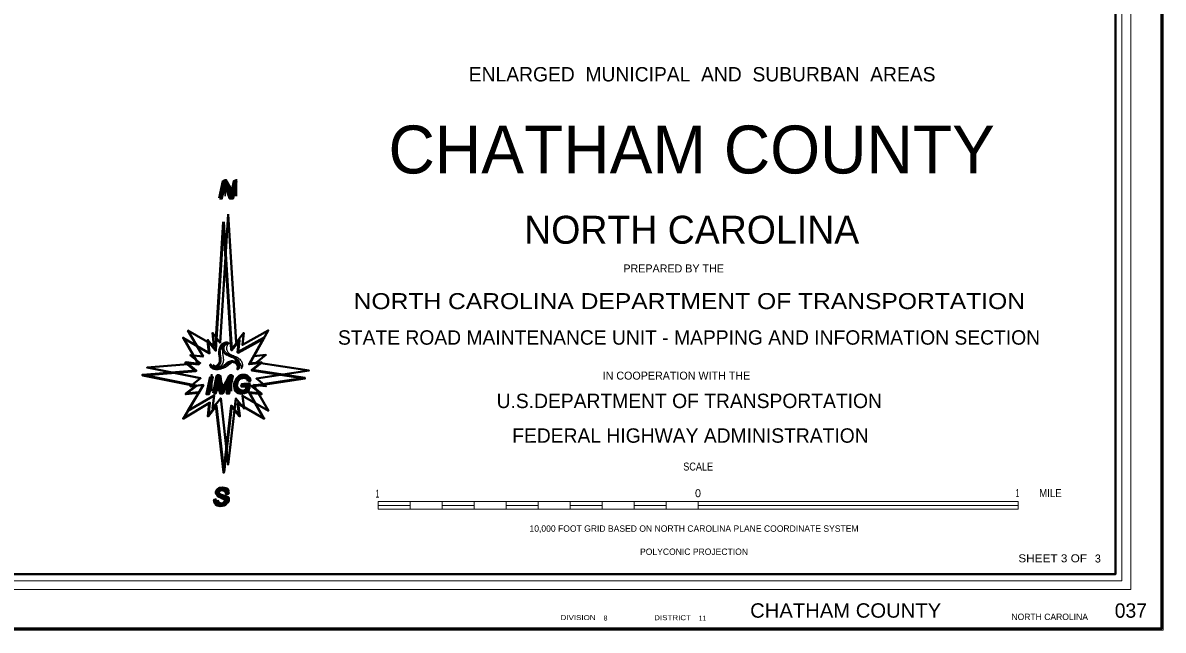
# Model space of a CAD drawing. Extents: x 544737 to 642115, y 186069 to 373718.
# Drawn here: x 619182 to 642115, y 317321 to 329549 of the extents above; entities that cross this region are included whole.
import ezdxf
from ezdxf.enums import TextEntityAlignment as Align

# ---------------------------------------------------------------- set-up
doc = ezdxf.new("R2010")
doc.units = 0
doc.header["$LTSCALE"] = 48
doc.header["$PDMODE"] = 32
doc.header["$PDSIZE"] = 24
doc.layers.add('1', color=7, linetype='Continuous', lineweight=25)
doc.layers.add('20', color=7, linetype='Continuous', lineweight=40)
doc.layers.add('12', color=7, linetype='Continuous')

msp = doc.modelspace()

# ---------------------------------------------------------------- hatches: boundary and pattern name
at = {"layer": '20'}
for points in [[(623139.28, 326017.09), (623180.73, 326017.09), (623242.36, 326303), (623346.56, 326015.97), (623403.71, 326017.09), (623472.05, 326359.06), (623431.72, 326360.18), (623371.21, 326061.94), (623354.41, 326121.65), (623324.71, 326199.57), (623263.65, 326360.18), (623212.11, 326360.18)], [(623713.74, 322335.55), (623752.96, 322343.4), (623745.12, 322374.79), (623732.79, 322399.46), (623714.87, 322418.52), (623698.06, 322430.85), (623675.65, 322439.82), (623648.76, 322445.43), (623621.87, 322447.67), (623594.98, 322445.43), (623573.69, 322442.06), (623551.28, 322433.09), (623523.27, 322418.52), (623503.1, 322403.94), (623484.05, 322380.4), (623470.6, 322357.98), (623453.8, 322326.58), (623441.47, 322282.86), (623440.35, 322236.89), (623443.71, 322194.28), (623451.56, 322162.89), (623468.36, 322135.98), (623495.26, 322112.44), (623518.78, 322100.1), (623546.8, 322092.25), (623573.69, 322088.89), (623601.7, 322091.13), (623640.92, 322100.1), (623674.53, 322111.31), (623712.62, 322133.74), (623740.64, 322271.64), (623590.49, 322270.52), (623582.65, 322231.28), (623687.97, 322229.04), (623674.53, 322161.77), (623649.88, 322147.19), (623619.63, 322135.98), (623593.86, 322132.62), (623571.45, 322131.5), (623549.04, 322134.86), (623524.39, 322146.07), (623509.82, 322156.16), (623495.26, 322168.49), (623482.93, 322194.28), (623477.33, 322216.71), (623477.33, 322243.61), (623482.93, 322276.13), (623494.13, 322310.89), (623508.7, 322345.64), (623526.63, 322365.82), (623552.4, 322387.13), (623583.77, 322400.58), (623601.7, 322405.07), (623626.35, 322408.43), (623648.76, 322407.31), (623671.17, 322398.34), (623695.82, 322379.28), (623704.78, 322364.7)], [(622953.37, 322421.74), (622993.62, 322421.74), (622920.98, 322078.36), (622880.74, 322078.36)], [(623074.86, 319950.63), (623032.28, 319940.54), (623034.52, 319909.14), (623044.6, 319882.24), (623061.41, 319859.81), (623078.22, 319846.36), (623097.27, 319836.27), (623127.52, 319829.54), (623151.05, 319826.18), (623193.63, 319828.42), (623222.76, 319836.27), (623251.89, 319853.09), (623273.18, 319872.15), (623288.86, 319899.05), (623293.35, 319919.24), (623293.35, 319937.17), (623292.23, 319955.11), (623284.38, 319973.05), (623268.7, 319990.99), (623249.65, 320003.32), (623216.03, 320017.9), (623180.18, 320033.6), (623142.08, 320051.54), (623125.28, 320066.11), (623115.19, 320087.41), (623115.19, 320101.99), (623120.8, 320116.56), (623134.24, 320130.02), (623157.77, 320141.23), (623181.3, 320144.59), (623208.19, 320143.47), (623229.48, 320136.75), (623251.89, 320123.29), (623265.33, 320106.47), (623270.94, 320090.78), (623274.3, 320072.84), (623315.76, 320075.64), (623310.15, 320099.19), (623302.31, 320124.97), (623287.74, 320147.4), (623276.54, 320159.73), (623257.49, 320173.18), (623230.6, 320181.03), (623199.23, 320185.52), (623176.82, 320183.28), (623143.2, 320181.03), (623123.04, 320173.18), (623096.15, 320153), (623082.7, 320136.19), (623073.74, 320111.52), (623073.74, 320087.97), (623079.34, 320065.55), (623096.15, 320038.64), (623124.16, 320016.22), (623154.41, 320000.52), (623192.51, 319982.58), (623221.64, 319968.01), (623244.05, 319951.19), (623250.77, 319932.13), (623249.65, 319915.31), (623239.56, 319896.25), (623225, 319883.92), (623209.31, 319874.95), (623191.38, 319868.22), (623164.49, 319867.1), (623139.84, 319869.34), (623119.68, 319877.19), (623099.51, 319886.16), (623087.18, 319897.37), (623079.34, 319910.83), (623073.74, 319926.52), (623073.74, 319938.86)]]:
    msp.add_hatch(color=256, dxfattribs=at).paths.add_polyline_path(points)

# ---------------------------------------------------------------- linework, layer by layer
at = {"layer": '1', "lineweight": 13}
msp.add_lwpolyline([(642115.46, 317321.08), (545484.82, 317321.08), (545484.82, 373718.13), (642115.46, 373718.13)], close=True, dxfattribs=at)
at = {"layer": '1'}
msp.add_point((642080.46, 317356.09), dxfattribs=at)
at = {"layer": '20', "lineweight": 13}
for p, q in [((626326.61, 319760.18), (626326.61, 319909.93)), ((626326.61, 319909.93), (632763.99, 319909.93)), ((626326.61, 319835.05), (626970.35, 319835.05)), ((626326.61, 319760.18), (632763.99, 319760.18)), ((626970.35, 319760.18), (626970.35, 319909.93)), ((627614.08, 319760.18), (627614.08, 319909.93)), ((627614.08, 319835.05), (628257.82, 319835.05)), ((628257.82, 319760.18), (628257.82, 319909.93)), ((628901.56, 319760.18), (628901.56, 319909.93)), ((628901.56, 319835.05), (629545.3, 319835.05)), ((629545.3, 319760.18), (629545.3, 319909.93)), ((630189.03, 319760.18), (630189.03, 319909.93)), ((630189.03, 319835.05), (630832.77, 319835.05)), ((630832.77, 319760.18), (630832.77, 319909.93)), ((631476.51, 319760.18), (631476.51, 319909.93)), ((631476.51, 319835.05), (632120.25, 319835.05)), ((632120.25, 319760.18), (632120.25, 319909.93)), ((632763.98, 319835.05), (639201.36, 319835.05))]:
    msp.add_line(p, q, dxfattribs=at)
at = {"layer": '20'}
for points in [[(545519.82, 373683.12), (642080.46, 373683.12), (642080.46, 317356.09), (545519.82, 317356.09)], [(548707.68, 372574.16), (641154.96, 372574.16), (641154.96, 318447.8), (548707.68, 318447.8)], [(623309.09, 325694.56), (623149.94, 323109.62), (622994.59, 323306.22), (623022.45, 323053.33), (622501.67, 323354.38), (622807.8, 322830.35), (622549.74, 322860.04), (622751.57, 322698.27), (621682.25, 322609.56), (622755.89, 322392.85), (622550.68, 322229.99), (622813.04, 322258.9), (622502.51, 321737.07), (623027.14, 322048.38), (622996.85, 321785.14), (623161.16, 321990.34), (623311.74, 320654.89), (623466.41, 321988.07), (623632.2, 321783.12), (623598.61, 322040.5), (624119.69, 321737.84), (623824.09, 322260.28), (624071.42, 322231.83), (623878.34, 322386.58), (624940.48, 322547), (623880.48, 322711.24), (624070.82, 322862.3), (623829.03, 322835.66), (624118.98, 323355.23), (623596.78, 323064.96), (623624.64, 323307.15), (623470.7, 323115.09)]]:
    msp.add_lwpolyline(points, close=True, dxfattribs=at)
at = {"layer": '20', "lineweight": 13}
msp.add_lwpolyline([(548398.49, 372899.63), (548398.49, 318138.52), (548577.04, 318317.19), (548577.04, 372704.8), (641285.56, 372704.8), (641285.56, 318317.19), (548577.04, 318317.19), (548398.49, 318138.52), (641464.15, 318138.52), (641464.15, 372899.63)], close=True, dxfattribs=at)
at = {"layer": '20', "lineweight": 53}
for points in [[(623139.28, 326017.09), (623180.73, 326017.09), (623242.36, 326303), (623346.56, 326015.97), (623403.71, 326017.09), (623472.05, 326359.06), (623431.72, 326360.18), (623371.21, 326061.94), (623354.41, 326121.65), (623324.71, 326199.57), (623263.65, 326360.18), (623212.11, 326360.18)], [(623219.46, 325542.08), (623060.31, 322957.14), (622904.96, 323153.73), (622932.82, 322900.85), (622412.03, 323201.9), (622718.17, 322677.87), (622460.1, 322707.56), (622661.93, 322545.79), (621592.61, 322457.08), (622666.25, 322240.37), (622461.04, 322077.5), (622723.41, 322106.42), (622412.87, 321584.59), (622937.5, 321895.9), (622907.21, 321632.66), (623071.52, 321837.86), (623222.1, 320502.41), (623376.77, 321835.59), (623542.57, 321630.64), (623508.97, 321888.02), (624030.05, 321585.36), (623734.45, 322107.8), (623981.78, 322079.35), (623788.7, 322234.1), (624850.84, 322394.52), (623790.84, 322558.76), (623981.18, 322709.82), (623739.39, 322683.17), (624029.34, 323202.74), (623507.14, 322912.47), (623535, 323154.67), (623381.07, 322962.61)], [(623713.74, 322335.55), (623752.96, 322343.4), (623745.12, 322374.79), (623732.79, 322399.46), (623714.87, 322418.52), (623698.06, 322430.85), (623675.65, 322439.82), (623648.76, 322445.43), (623621.87, 322447.67), (623594.98, 322445.43), (623573.69, 322442.06), (623551.28, 322433.09), (623523.27, 322418.52), (623503.1, 322403.94), (623484.05, 322380.4), (623470.6, 322357.98), (623453.8, 322326.58), (623441.47, 322282.86), (623440.35, 322236.89), (623443.71, 322194.28), (623451.56, 322162.89), (623468.36, 322135.98), (623495.26, 322112.44), (623518.78, 322100.1), (623546.8, 322092.25), (623573.69, 322088.89), (623601.7, 322091.13), (623640.92, 322100.1), (623674.53, 322111.31), (623712.62, 322133.74), (623740.64, 322271.64), (623590.49, 322270.52), (623582.65, 322231.28), (623687.97, 322229.04), (623674.53, 322161.77), (623649.88, 322147.19), (623619.63, 322135.98), (623593.86, 322132.62), (623571.45, 322131.5), (623549.04, 322134.86), (623524.39, 322146.07), (623509.82, 322156.16), (623495.26, 322168.49), (623482.93, 322194.28), (623477.33, 322216.71), (623477.33, 322243.61), (623482.93, 322276.13), (623494.13, 322310.89), (623508.7, 322345.64), (623526.63, 322365.82), (623552.4, 322387.13), (623583.77, 322400.58), (623601.7, 322405.07), (623626.35, 322408.43), (623648.76, 322407.31), (623671.17, 322398.34), (623695.82, 322379.28), (623704.78, 322364.7)], [(622953.37, 322421.74), (622993.62, 322421.74), (622920.98, 322078.36), (622880.74, 322078.36)], [(623016.47, 322090.21), (623056.59, 322090.21), (623099.1, 322307.72), (623116.02, 322393.99), (623126.36, 322309.35), (623153.27, 322090.21), (623197.24, 322090.21), (623317.63, 322316.18), (623337.46, 322354.98), (623362.45, 322393.99), (623326.52, 322255.3), (623287.73, 322090.21), (623328.19, 322090.21), (623402.14, 322433.59), (623336.13, 322433.59), (623223.77, 322222.57), (623185.66, 322144.47), (623178.35, 322210.7), (623151.01, 322433.59), (623083.63, 322433.59)], [(623074.86, 319950.63), (623032.28, 319940.54), (623034.52, 319909.14), (623044.6, 319882.24), (623061.41, 319859.81), (623078.22, 319846.36), (623097.27, 319836.27), (623127.52, 319829.54), (623151.05, 319826.18), (623193.63, 319828.42), (623222.76, 319836.27), (623251.89, 319853.09), (623273.18, 319872.15), (623288.86, 319899.05), (623293.35, 319919.24), (623293.35, 319937.17), (623292.23, 319955.11), (623284.38, 319973.05), (623268.7, 319990.99), (623249.65, 320003.32), (623216.03, 320017.9), (623180.18, 320033.6), (623142.08, 320051.54), (623125.28, 320066.11), (623115.19, 320087.41), (623115.19, 320101.99), (623120.8, 320116.56), (623134.24, 320130.02), (623157.77, 320141.23), (623181.3, 320144.59), (623208.19, 320143.47), (623229.48, 320136.75), (623251.89, 320123.29), (623265.33, 320106.47), (623270.94, 320090.78), (623274.3, 320072.84), (623315.76, 320075.64), (623310.15, 320099.19), (623302.31, 320124.97), (623287.74, 320147.4), (623276.54, 320159.73), (623257.49, 320173.18), (623230.6, 320181.03), (623199.23, 320185.52), (623176.82, 320183.28), (623143.2, 320181.03), (623123.04, 320173.18), (623096.15, 320153), (623082.7, 320136.19), (623073.74, 320111.52), (623073.74, 320087.97), (623079.34, 320065.55), (623096.15, 320038.64), (623124.16, 320016.22), (623154.41, 320000.52), (623192.51, 319982.58), (623221.64, 319968.01), (623244.05, 319951.19), (623250.77, 319932.13), (623249.65, 319915.31), (623239.56, 319896.25), (623225, 319883.92), (623209.31, 319874.95), (623191.38, 319868.22), (623164.49, 319867.1), (623139.84, 319869.34), (623119.68, 319877.19), (623099.51, 319886.16), (623087.18, 319897.37), (623079.34, 319910.83), (623073.74, 319926.52), (623073.74, 319938.86)]]:
    msp.add_lwpolyline(points, close=True, dxfattribs=at)
for points in [[(622951.72, 322664.68), (622953.22, 322663.15), (622954.86, 322661.24), (622956.4, 322659.27), (622957.99, 322657.09), (622960.05, 322654.23), (622961.8, 322651.87), (622963.5, 322649.72), (622965.58, 322647.39), (622967.2, 322645.82), (622968.95, 322644.34), (622971.61, 322642.18), (622974.97, 322639.55), (622977.52, 322637.67), (622980.13, 322635.88), (622983.92, 322633.58), (622986.55, 322632.2), (622990.42, 322630.49), (622995.88, 322628.51), (622998.89, 322627.59), (623004.45, 322626.15), (623009.58, 322625.07), (623012.96, 322624.46), (623018.74, 322623.55), (623022.97, 322623.02), (623028.13, 322622.55), (623033.6, 322622.32), (623036.9, 322622.33), (623039.93, 322622.44), (623043.44, 322622.72), (623046.32, 322623.06), (623048.75, 322623.42), (623052.45, 322624.09), (623055.94, 322624.87), (623058.99, 322625.66), (623061.69, 322626.44), (623065.34, 322627.61), (623069.58, 322629.12), (623072.38, 322630.17), (623074.9, 322631.17), (623077.79, 322632.44), (623081.07, 322634.1), (623084.06, 322635.9), (623086.49, 322637.65), (623089.09, 322639.64), (623091.54, 322641.54), (623096, 322644.95), (623101.31, 322648.95), (623105.56, 322652.18), (623107.93, 322654), (623110.16, 322655.95), (623112.59, 322658.42), (623114.9, 322661.05), (623117.91, 322664.59), (623121.41, 322668.89), (623124.5, 322672.9), (623126.86, 322676.13), (623128.95, 322679.07), (623131.26, 322682.47), (623132.81, 322684.83), (623136.44, 322690.58), (623138.77, 322694.54), (623141.83, 322700.31), (623143.65, 322704.3), (623144.78, 322707.13), (623145.98, 322710.6), (623147.23, 322715.12), (623148.48, 322720.43), (623149.27, 322724.21), (623150.29, 322729.7), (623151.29, 322735.8), (623152.18, 322741.97), (623152.66, 322745.75), (623152.9, 322748.97), (623153.17, 322753.18), (623153.42, 322758.65), (623153.51, 322764.33), (623153.36, 322770.05), (623152.94, 322775.53), (623152.43, 322780.47), (623151.48, 322789.08), (623150.47, 322797.64), (623149.55, 322805.17), (623148.95, 322809.98), (623148.08, 322817.1), (623147.69, 322820.19), (623146.8, 322827.12), (623145.57, 322835.93), (623143.93, 322846.47), (623142.24, 322856.93), (623140.74, 322866.62), (623139.36, 322875.84), (623138.09, 322885.12), (623137.14, 322893.31), (623136.83, 322900.74), (623136.96, 322908.56), (623137.39, 322918.21), (623137.82, 322926.96), (623138.41, 322935.95), (623139.26, 322945.63), (623140.15, 322953.76)], [(623140.15, 322953.76), (623142.15, 322966.72), (623144.77, 322977.79), (623148.53, 322989.73), (623155.27, 323008.83), (623159.37, 323019.45), (623164.94, 323028.34), (623172.38, 323039.54), (623179.43, 323049.93), (623186.32, 323059.05), (623194, 323066.57), (623203.27, 323074.02), (623214.65, 323082.95), (623223.82, 323088.45), (623237.48, 323095.34), (623249.17, 323099.87), (623265.14, 323103.52), (623274.89, 323104.65), (623285.22, 323104.58), (623295.45, 323103.18), (623300.31, 323101.29), (623296.64, 323099.47), (623291.49, 323098.62), (623286.22, 323098.53), (623277.32, 323097.8), (623271.3, 323095.62), (623264, 323092.53), (623256.47, 323088.48), (623249.57, 323083.41), (623244.7, 323079.06), (623237.8, 323071.77), (623231.64, 323064.31), (623226.21, 323056.92), (623221.36, 323048.94), (623217.13, 323039.85), (623213.96, 323030.42), (623211.5, 323019.97), (623210.18, 323012.51), (623209.46, 323003.65), (623210.51, 322994.27), (623211.81, 322985.43), (623213.06, 322974.07), (623214.27, 322967.41), (623218.19, 322955.38), (623224.18, 322941.94), (623229.49, 322931.74), (623234.41, 322922.78), (623241.23, 322912.82), (623249.81, 322904.25), (623261.44, 322894.4), (623274.56, 322884.23), (623286.21, 322876.87), (623298.17, 322870.93), (623321.32, 322860.91), (623337.12, 322854.31), (623351.49, 322848.45), (623361.33, 322844.63), (623374.44, 322839.61), (623388.16, 322834.12), (623403.39, 322827.55), (623413.64, 322822.29), (623423.17, 322816.62), (623431.91, 322811.18), (623446.1, 322801.78), (623457.71, 322793.34), (623465.55, 322787.03), (623475.71, 322777.5), (623484.63, 322767.75), (623493.22, 322757.79), (623499.74, 322750.37), (623504.57, 322743.88), (623510.79, 322731.43), (623515.67, 322721.64), (623520.64, 322711.56), (623524.83, 322702.49), (623527.54, 322692.66), (623529.63, 322677.69), (623531.31, 322666.31), (623531.95, 322656.92), (623531.49, 322647.71), (623530.9, 322636.41), (623529.64, 322628.55), (623525.47, 322614.71), (623520.15, 322602.15), (623515.68, 322594.33), (623509.87, 322586.18), (623505.12, 322581.59), (623505.62, 322585.3), (623508.61, 322592.39), (623512.04, 322600.08), (623514.04, 322608.63), (623515.25, 322617.78), (623515.48, 322625.92), (623514.54, 322633.97), (623512.35, 322643.52), (623507.53, 322657.58), (623500.65, 322672.54), (623494.74, 322681.78), (623486.79, 322691.19), (623478.81, 322698.77), (623471.75, 322704.64)], [(623471.75, 322704.64), (623459.59, 322711.71), (623449.52, 322715.55), (623437.13, 322721.28), (623426.98, 322724.06), (623418.73, 322725.45), (623402.26, 322727.26), (623391.27, 322727.87), (623375.46, 322727.56), (623367.92, 322726.33), (623346.49, 322719.29), (623334.01, 322714.33), (623324.08, 322709.41), (623314.1, 322703.63), (623301.12, 322694.6), (623287.74, 322684.8), (623270, 322671.58), (623253.73, 322658.85), (623236.54, 322644.68), (623224.96, 322635.49), (623215.37, 322628.33), (623204.44, 322621.51), (623187.94, 322612.76), (623172.72, 322605.18), (623160.42, 322599.64), (623149.88, 322595.53), (623138.41, 322592), (623124.38, 322588.84), (623104.96, 322585.1), (623093.74, 322583.22), (623079.84, 322583.96), (623059.87, 322585.26), (623047.41, 322586.37), (623038.33, 322588.55), (623025.18, 322593.61), (623015.99, 322597.26), (623006.27, 322601.6), (622994.78, 322609.12), (622982.82, 322617.35), (622974.48, 322625.28), (622965.17, 322636.5), (622960.27, 322644.03), (622955.27, 322653.69), (622952.61, 322660.58), (622951.72, 322664.68)]]:
    msp.add_lwpolyline(points, dxfattribs=at)
at = {"layer": '20', "lineweight": 25}
for points in [[(623019.8, 322664.97), (623021.3, 322663.44), (623022.94, 322661.53), (623024.47, 322659.56), (623026.07, 322657.38), (623028.13, 322654.51), (623029.87, 322652.16), (623031.58, 322650.01), (623033.66, 322647.68), (623035.28, 322646.11), (623037.03, 322644.63), (623039.69, 322642.47), (623043.05, 322639.84), (623045.6, 322637.96), (623048.21, 322636.17), (623052, 322633.87), (623054.63, 322632.49), (623058.49, 322630.78), (623063.96, 322628.79), (623066.96, 322627.87), (623072.53, 322626.44), (623077.65, 322625.36), (623081.03, 322624.75), (623086.82, 322623.84), (623091.05, 322623.31), (623096.21, 322622.84), (623101.68, 322622.61), (623104.98, 322622.61), (623108, 322622.73), (623111.52, 322623.01), (623114.39, 322623.34), (623116.83, 322623.7), (623120.53, 322624.38), (623124.02, 322625.16), (623127.07, 322625.94), (623129.77, 322626.72), (623133.42, 322627.9), (623137.65, 322629.41), (623140.46, 322630.46), (623142.97, 322631.46), (623145.87, 322632.73), (623149.14, 322634.39), (623152.13, 322636.19), (623154.56, 322637.93), (623157.16, 322639.93), (623159.62, 322641.83), (623164.08, 322645.24), (623169.38, 322649.24), (623173.64, 322652.47), (623176, 322654.29), (623178.23, 322656.24), (623180.66, 322658.71), (623182.98, 322661.33), (623185.99, 322664.88), (623189.49, 322669.18), (623192.57, 322673.19), (623194.94, 322676.41), (623197.02, 322679.36), (623199.33, 322682.76), (623200.89, 322685.12), (623204.52, 322690.87), (623206.85, 322694.83), (623209.9, 322700.6), (623211.73, 322704.59), (623212.86, 322707.41), (623214.05, 322710.89), (623215.3, 322715.41), (623216.56, 322720.72), (623217.35, 322724.5), (623218.37, 322729.99), (623219.36, 322736.08), (623220.26, 322742.26), (623220.73, 322746.04), (623220.98, 322749.26), (623221.25, 322753.46), (623221.5, 322758.94), (623221.58, 322764.61), (623221.43, 322770.34), (623221.01, 322775.82), (623220.5, 322780.75), (623219.56, 322789.36), (623218.55, 322797.93), (623217.62, 322805.46), (623217.03, 322810.27), (623216.16, 322817.38), (623215.77, 322820.48), (623214.88, 322827.41), (623213.65, 322836.21), (623212, 322846.76), (623210.32, 322857.22), (623208.81, 322866.91), (623207.44, 322876.13), (623206.16, 322885.41), (623205.22, 322893.6), (623204.9, 322901.03), (623205.04, 322908.85), (623205.47, 322918.5), (623205.9, 322927.25), (623206.49, 322936.24), (623207.33, 322945.92), (623208.23, 322954.05)], [(623208.23, 322954.05), (623210.23, 322967.01), (623212.84, 322978.08), (623216.61, 322990.02), (623223.35, 323009.12), (623227.45, 323019.74), (623233.47, 323030.1), (623239.86, 323039.34), (623247.5, 323050.22), (623254.39, 323059.34), (623262.08, 323066.86), (623271.34, 323074.31), (623282.72, 323083.24), (623291.9, 323088.73), (623305.55, 323095.63), (623317.25, 323100.15), (623333.22, 323103.81), (623342.97, 323104.94), (623353.3, 323104.87), (623363.52, 323103.47), (623368.39, 323101.58), (623365.36, 323100.92), (623360.21, 323100.06), (623353.2, 323099.42), (623345.03, 323097.29), (623339.37, 323095.91), (623332.07, 323092.82), (623324.54, 323088.77), (623317.64, 323083.7), (623312.77, 323079.35), (623305.88, 323072.06), (623299.71, 323064.6), (623294.29, 323057.2), (623289.44, 323049.23), (623285.21, 323040.14), (623282.04, 323030.71), (623279.58, 323020.26), (623278.26, 323012.8), (623277.88, 323005.21), (623278.58, 322994.56), (623279.65, 322985.48), (623281.14, 322974.35), (623282.34, 322967.7), (623286.27, 322955.66), (623292.26, 322942.22), (623297.56, 322932.02), (623302.49, 322923.07), (623309.3, 322913.11), (623317.89, 322904.54), (623329.52, 322894.68), (623354.28, 322877.15), (623366.25, 322871.22), (623389.39, 322861.2), (623405.2, 322854.6), (623419.57, 322848.73), (623442.52, 322839.89), (623456.24, 322834.41), (623471.46, 322827.84), (623481.72, 322822.58), (623491.25, 322816.91), (623499.99, 322811.47), (623514.17, 322802.07), (623525.78, 322793.63), (623533.62, 322787.32), (623543.78, 322777.79), (623561.3, 322758.08), (623567.82, 322750.65), (623572.64, 322744.17), (623579.15, 322733.79), (623584.48, 322724.54), (623589.1, 322713.17), (623592.91, 322702.78), (623595.62, 322692.95), (623597.7, 322677.98), (623599.38, 322666.6), (623600.03, 322657.2), (623599.56, 322647.99), (623598.98, 322636.7), (623597.72, 322628.84), (623593.54, 322615), (623588.22, 322602.44), (623583.76, 322594.62), (623577.94, 322586.47), (623573.2, 322581.88), (623573.69, 322585.59), (623576.68, 322592.67), (623580.12, 322600.37), (623582.12, 322608.92), (623583.32, 322618.06), (623583.55, 322626.21), (623582.62, 322634.26), (623580.42, 322643.81), (623575.61, 322657.87), (623568.73, 322672.83), (623562.82, 322682.07), (623554.86, 322691.47), (623546.88, 322699.06), (623539.82, 322704.93)], [(623539.82, 322704.93), (623527.66, 322712), (623516.27, 322717.79), (623505.21, 322721.57), (623495.06, 322724.35), (623486.8, 322725.73), (623470.33, 322727.55), (623459.35, 322728.16), (623443.54, 322727.85), (623435.99, 322726.62), (623414.57, 322719.58), (623402.08, 322714.61), (623392.15, 322709.7), (623382.17, 322703.92), (623369.2, 322694.88), (623355.82, 322685.09), (623338.07, 322671.87), (623321.81, 322659.13), (623304.62, 322644.96), (623293.04, 322635.78), (623283.45, 322628.62), (623272.51, 322621.8), (623256.02, 322613.05), (623240.8, 322605.47), (623228.49, 322599.93), (623217.96, 322595.82), (623206.48, 322592.28), (623192.45, 322589.12), (623173.04, 322585.39), (623161.82, 322583.51), (623146.82, 322583.47), (623126.84, 322584.77), (623115.48, 322586.65), (623106.4, 322588.84), (623093.26, 322593.89), (623084.06, 322597.55), (623074.35, 322601.89), (623062.86, 322609.4), (623050.9, 322617.64), (623042.56, 322625.56), (623033.25, 322636.79), (623028.35, 322644.32), (623023.34, 322653.98), (623020.69, 322660.87), (623019.8, 322664.97)]]:
    msp.add_lwpolyline(points, dxfattribs=at)
at = {"layer": '20', "lineweight": 13}
for points in [[(632763.98, 319760.18), (639201.36, 319760.18), (639201.36, 319909.93)], [(632763.98, 319760.18), (632763.98, 319909.93), (639201.36, 319909.93)]]:
    msp.add_lwpolyline(points, dxfattribs=at)

# ---------------------------------------------------------------- texts
at = {"layer": '12'}
for s, height, rotation, p in [('ENLARGED  MUNICIPAL  AND  SUBURBAN  AREAS', 289.7, 0.002, (632843.51, 328368.5)), ('NORTH CAROLINA', 563.3, 0.007, (632633.6, 325101.51)), ('PREPARED BY THE', 161, 0.006, (632270.81, 324523.71)), ('STATE ROAD MAINTENANCE UNIT - MAPPING AND INFORMATION SECTION', 289.7, 0.002, (632579.73, 323069.3)), ('IN COOPERATION WITH THE', 161, 0.007, (632326.49, 322365.96)), ('U.S.DEPARTMENT OF TRANSPORTATION', 289.7, 0.006, (632584.52, 321792.95)), ('FEDERAL HIGHWAY ADMINISTRATION', 289.7, 0.006, (632608.21, 321095.09))]:
    msp.add_text(s, height=height, rotation=rotation, dxfattribs=at).set_placement(p, align=Align.CENTER)
msp.add_text('    CHATHAM COUNTY    ', height=965.6, dxfattribs=at).set_placement((632633.57, 326515.27), align=Align.CENTER)
at = {"layer": '12', "width": 1.15}
msp.add_text('NORTH CAROLINA DEPARTMENT OF TRANSPORTATION', height=321.8, rotation=0.007, dxfattribs=at).set_placement((632586.01, 323785.42), align=Align.CENTER)
at = {"layer": '20'}
for s, height, p in [('N', 350, (623193.16, 326055.8)), ('IMG', 350, (622913.57, 322131.7)), ('S', 350, (623061.19, 319853.07)), ('NORTH CAROLINA', 128.7, (639063.23, 317525.93)), (' 8', 100, (630824.52, 317515.79)), ('11', 100, (632774.25, 317512.34))]:
    msp.add_text(s, height=height, dxfattribs=at).set_placement(p)
for s, height, width, p in [('SCALE', 161, 0.85, (632763.78, 320534.89)), ('1', 161, 0.5, (626315.12, 319990.56)), ('1', 161, 0.5, (639185.77, 320001.51)), ('MILE', 161, 0.9, (639848.15, 320001.69)), ('SHEET 3 OF', 160.9, 1.1, (639892.82, 318688.1)), ('CHATHAM COUNTY     ', 289.7, 1.05, (636012.28, 317573.38)), ('DIVISION', 100, 1.2, (630348.8, 317525.04)), ('DISTRICT', 100, 1.2, (632249.16, 317522.74))]:
    msp.add_text(s, height=height, dxfattribs=dict(at, width=width)).set_placement(p, align=Align.CENTER)
for s, height, p in [('0', 161, (632760.09, 319998.86)), ('3  ', 160.9, (640860.93, 318684.19)), ('037', 289.7, (641464.59, 317572.04))]:
    msp.add_text(s, height=height, dxfattribs=at).set_placement(p, align=Align.CENTER)
for s, rotation, p in [('10,000 FOOT GRID BASED ON NORTH CAROLINA PLANE COORDINATE SYSTEM', 359.995, (632680.08, 319302.66)), ('POLYCONIC PROJECTION', 0.001, (632680.25, 318836.88))]:
    msp.add_text(s, height=128.7, rotation=rotation, dxfattribs=at).set_placement(p, align=Align.CENTER)

doc.saveas('drawing.dxf')
